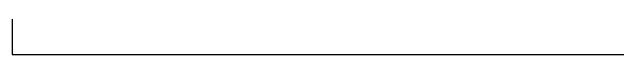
# Model space of a CAD drawing. Header units: millimetres. Extents: x -658 to 1307, y -81 to 472.
# Drawn here: x 413.09 to 439.55, y 397.18 to 398.43 of the extents above; entities that cross this region are included whole.
import ezdxf

# ---------------------------------------------------------------- set-up
doc = ezdxf.new("R2010")
doc.units = ezdxf.units.MM
doc.layers.get('0').update_dxf_attribs({"true_color": 0xffffff})
doc.layers.add('Layer3', color=134, linetype='Continuous', true_color=0x009987)
doc.layers.add('Version_1', color=252, linetype='Continuous', true_color=0x777799)

# ---------------------------------------------------------------- blocks, each defined once
blk = doc.blocks.new('Group_3')
for p, q in [((-26.5, 67.052), (-26.5, 46.052)), ((-26.5, 67.052, 5), (-26.5, 46.052, 5)), ((-26.5, 46.052), (0, 46.052)), ((-26.5, 46.052, 5), (0, 46.052, 5)), ((-26.5, 46.052), (-26.5, 46.052, 5))]:
    blk.add_line(p, q)
blk = doc.blocks.new('Group_28')
at = {"layer": 'Layer3'}
blk.add_blockref('Group_3', (26.5, 0, 21.5), dxfattribs=at)

msp = doc.modelspace()

# ---------------------------------------------------------------- block references
at = {"layer": 'Version_1'}
msp.add_blockref('Group_28', (413.092, 351.127, -31.271), dxfattribs=at)

doc.saveas('drawing.dxf')
